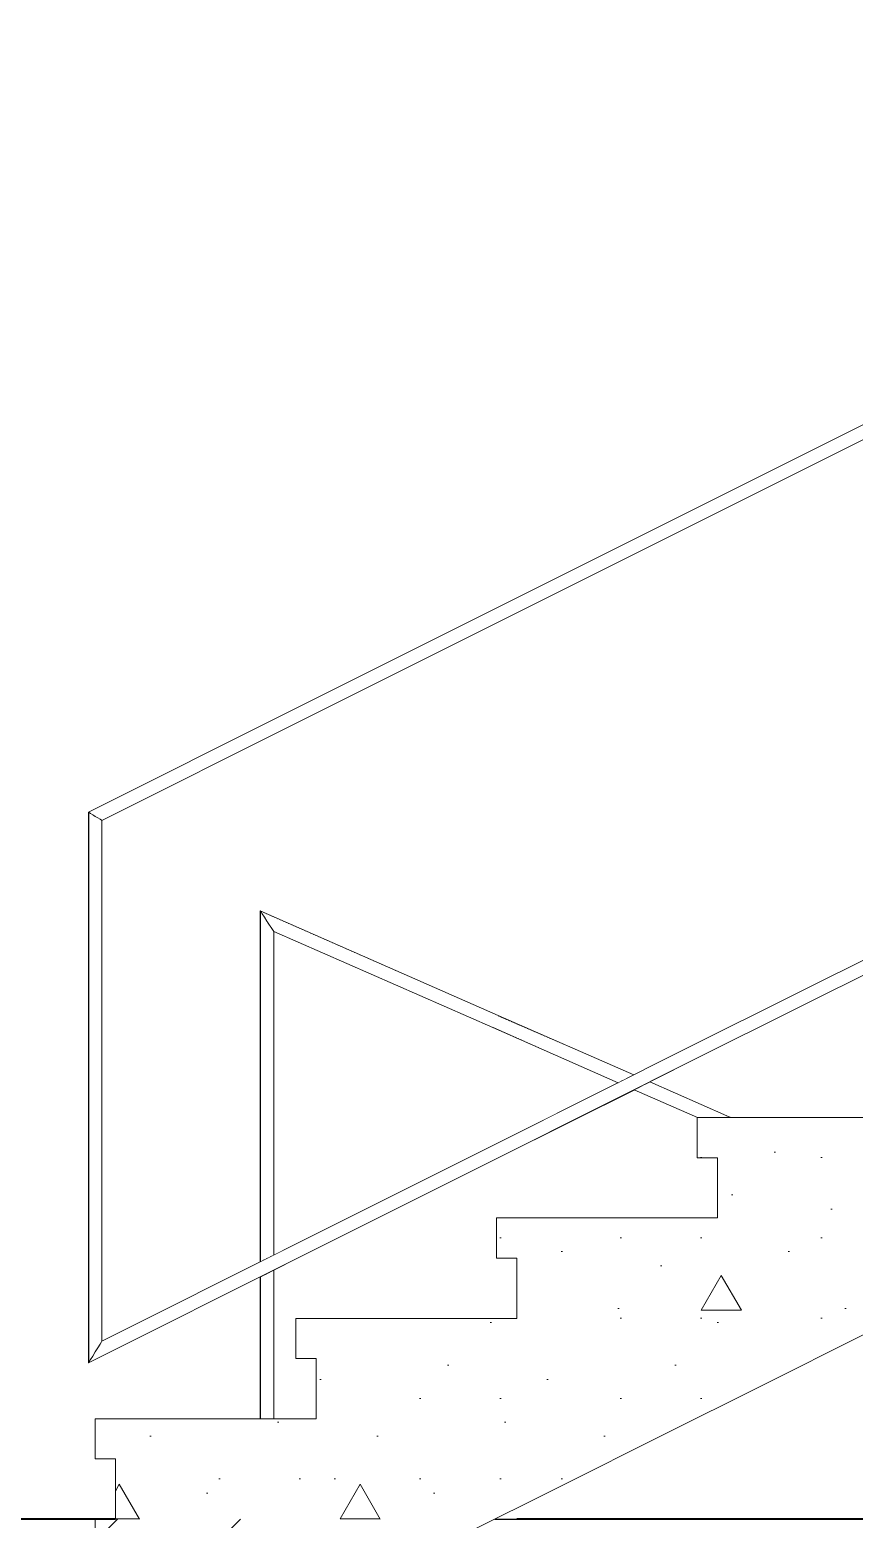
# Model space of a CAD drawing. Header units: feet. Extents: x -10410 to 374725, y -46422 to 88923.
# Drawn here: x 119416 to 120649, y 0 to 2225 of the extents above; entities that cross this region are included whole.
import ezdxf

# ---------------------------------------------------------------- set-up
doc = ezdxf.new("R2010")
doc.units = ezdxf.units.FT
doc.header["$MEASUREMENT"] = 0
doc.set_wipeout_variables(frame=1)
doc.linetypes.add('Wipeout_Contour', pattern=[1000, 0, -1000])
doc.layers.add('Конструктив - Лестницы', color=7, linetype='Continuous')
doc.layers.add('Конструктив - Стены Несущие', color=7, linetype='Continuous')
for name, color, linetype, lineweight in [('Конструктив - Лестницы_Ном._пера__1', 7, 'Continuous', 20), ('Конструктив - Перекрытия_Ном._пера__21', 7, 'Continuous', 40), ('Конструктив - Стены Несущие_Ном._пера__120', 7, 'Continuous', 5)]:
    doc.layers.add(name, color=color, linetype=linetype, lineweight=lineweight)
doc.layers.add('Конструктив - Стены Несущие_Ном._пера__87', color=7, linetype='Continuous', lineweight=25, true_color=0x6a6a6a)
pattern_1 = [(0, (0, 0), (0, 623.5383), [60, -300]), (0, (180, 311.8), (0, 623.5383), [60, -300]), (60, (0, 0), (-540, 311.769), [60, -300]), (60, (360, 0), (-540, 311.769), [60, -300]), (120, (60, 0), (540, 311.769), [60, -300]), (120, (420, 0), (540, 311.769), [60, -300]), (0, (0, 60), (0, 120), [0, -120, 0, -180]), (45, (60, 60), (-84.85282, 84.85282), [0, -90, 0, -150.00001])]

msp = doc.modelspace()

# ---------------------------------------------------------------- wipeouts: each hides what was drawn before it
at = {"color": 254, "linetype": 'Wipeout_Contour', "lineweight": 0, "ltscale": 2147225.661885268}
msp.add_wipeout([(119514.44943, 2999.99996), (117724.40896, 3000.00003), (117724.40896, -0.00002), (118095.79556, -0.00002), (118095.79556, 2137.00003), (119069.79552, 2137.00003), (119069.79552, -0.00002), (119544.44942, 0.00005), (119544.44942, 90.00002), (119514.4495, 90.00002), (119514.4495, 149.99999), (119761.11647, 149.99999), (119761.11647, 362.15313), (119504.44946, 233.81966), (119504.44946, 1056.18026), (121842.08876, 2225.00005), (119692.0888, 3299.99999), (119514.44943, 3299.99999)], dxfattribs=at).dxf.layer = 'Конструктив - Стены Несущие'

# ---------------------------------------------------------------- next in the draw order: hatches: boundary and pattern name
at = {"layer": 'Конструктив - Стены Несущие_Ном._пера__120', "linetype": 'Continuous'}
h = msp.add_hatch(dxfattribs=at)
h.set_pattern_fill('ЖЕЛЕЗОБЕТОН', color=256, style=0, pattern_type=2)
h.set_pattern_definition([(45, (114617.78, -150), (-183.848, 183.848), []), (45, (114525.86, -58.08), (-183.848, 183.848), [195, -65, 0, -65])])
h.paths.add_polyline_path([(109464.44947, 0), (109464.44947, -300), (119771.11651, -300), (119771.11651, 0)])

# ---------------------------------------------------------------- next in the draw order: linework, layer by layer
at = {"layer": 'Конструктив - Лестницы_Ном._пера__1', "linetype": 'Continuous'}
for p, q in [((119514.44947, 150), (119514.44947, 90)), ((119544.44947, 90), (119514.44947, 90)), ((119544.44947, 90), (119544.44947, 0))]:
    msp.add_line(p, q, dxfattribs=at)
at = {"layer": 'Конструктив - Лестницы_Ном._пера__1', "linetype": 'Continuous', "flags": 128}
msp.add_lwpolyline([(119514.44947, 0), (119514.44947, -1), (119514.44947, -298.61)], dxfattribs=at)
at = {"layer": 'Конструктив - Перекрытия_Ном._пера__21', "linetype": 'Continuous'}
for p, q in [((119514.44947, 0), (115464.74007, 0)), ((119544.44947, 0), (119514.44947, 0))]:
    msp.add_line(p, q, dxfattribs=at)

# ---------------------------------------------------------------- next in the draw order: wipeouts: each hides what was drawn before it
at = {"color": 254, "linetype": 'Wipeout_Contour', "lineweight": 0, "ltscale": 1456104.774250303}
msp.add_wipeout([(119524.44948, 266.18035), (119761.11647, 384.51385), (119761.11647, 908.78046), (120319.42647, 663.66881), (122509.97733, 1758.94428), (122554.48082, 1781.19191), (122554.87331, 1824.9726), (122554.48032, 1868.86522), (122554.0069, 1869.10264), (122509.97733, 1891.05573), (121864.44948, 2213.81965), (119524.44948, 1043.81965)], dxfattribs=at).dxf.layer = 'Конструктив - Стены Несущие'

# ---------------------------------------------------------------- next in the draw order: wipeouts: each hides what was drawn before it
at = {"color": 254, "linetype": 'Wipeout_Contour', "lineweight": 0, "ltscale": 1921862.305849538}
msp.add_wipeout([(119781.11642, 149.99999), (119844.44946, 149.99999), (119844.44938, 239.99996), (119814.44947, 240.00003), (119814.44947, 300.00001), (120144.44949, 300.00001), (120144.44949, 389.99998), (120114.4495, 389.99998), (120114.4495, 450.00003), (120444.44945, 450.00003), (120444.44945, 540), (120414.44946, 540), (120414.44946, 599.99997), (120414.69713, 599.99997), (120319.97813, 641.58396), (119781.11642, 372.1531)], dxfattribs=at).dxf.layer = 'Конструктив - Стены Несущие'

# ---------------------------------------------------------------- next in the draw order: wipeouts: each hides what was drawn before it
at = {"color": 254, "linetype": 'Wipeout_Contour', "lineweight": 0, "ltscale": 4014274.728602685}
msp.add_wipeout([(122518.92157, 1741.05571), (120343.23901, 653.21447), (120464.44947, 599.99997), (120744.44949, 599.99997), (120744.44949, 690.00001), (120714.44942, 690.00001), (120714.44942, 749.99999), (121044.44945, 749.99999), (121044.44945, 839.99996), (121014.44946, 839.99996), (121014.44946, 900.00001), (121344.44948, 900.00001), (121344.44948, 990.00005), (121314.44942, 990.00005), (121314.44942, 1050.00002), (121644.44944, 1050.00002), (121644.44944, 1139.99999), (121614.44946, 1139.99999), (121614.44946, 1199.99997), (121944.44948, 1199.99997), (121944.44941, 1290.00001), (121914.44949, 1290.00001), (121914.44949, 1349.99999), (122244.44951, 1349.99999), (122244.44944, 1439.99995), (122214.44945, 1440.00003), (122214.44945, 1500), (122544.44947, 1500), (122544.44947, 1589.99997), (122514.44949, 1589.99997), (122514.44949, 1649.99995), (122564.44942, 1649.99995), (122564.44942, 1763.82335)], dxfattribs=at).dxf.layer = 'Конструктив - Стены Несущие'
at = {"color": 254, "linetype": 'Wipeout_Contour', "lineweight": 0, "ltscale": 359864.533198}
msp.add_wipeout([(120296.16544, 652.03837), (119781.11642, 878.15748), (119781.11642, 394.51382)], dxfattribs=at).dxf.layer = 'Конструктив - Стены Несущие'

# ---------------------------------------------------------------- next in the draw order: wipeouts: each hides what was drawn before it
at = {"color": 254, "linetype": 'Wipeout_Contour', "lineweight": 0, "ltscale": 362786.000191}
msp.add_wipeout([(120892.30588, 390.31825), (120111.66947, 0.00005), (121781.36388, 0.00005)], dxfattribs=at).dxf.layer = 'Конструктив - Стены Несущие'

# ---------------------------------------------------------------- next in the draw order: linework, layer by layer
at = {"layer": 'Конструктив - Перекрытия_Ном._пера__21', "linetype": 'Continuous'}
msp.add_line((123764.44954, 0), (120144.44947, 0), dxfattribs=at)
at = {"layer": 'Конструктив - Стены Несущие_Ном._пера__87', "linetype": 'Continuous'}
msp.add_line((120111.6677, 0), (121781.38005, 0), dxfattribs=at)

# ---------------------------------------------------------------- next in the draw order: wipeouts: each hides what was drawn before it
at = {"color": 254, "linetype": 'Wipeout_Contour', "lineweight": 0, "ltscale": 484072.372403}
msp.add_wipeout([(119504.44947, 233.81964), (122518.9216, 1741.05571), (122518.58116, 1741.73659), (119505.21067, 235.05132)], dxfattribs=at).dxf.layer = 'Конструктив - Лестницы'

# ---------------------------------------------------------------- next in the draw order: wipeouts: each hides what was drawn before it
at = {"color": 254, "linetype": 'Wipeout_Contour', "lineweight": 0, "ltscale": 484074.038023}
msp.add_wipeout([(119505.21067, 235.05132), (122518.58118, 1741.73653), (122517.61177, 1743.67543), (119507.3784, 238.55877)], dxfattribs=at).dxf.layer = 'Конструктив - Лестницы'

# ---------------------------------------------------------------- next in the draw order: wipeouts: each hides what was drawn before it
at = {"color": 254, "linetype": 'Wipeout_Contour', "lineweight": 0, "ltscale": 484077.116161}
msp.add_wipeout([(119507.3784, 238.55878), (122517.61174, 1743.67546), (122516.16092, 1746.57719), (119510.62261, 243.80801)], dxfattribs=at).dxf.layer = 'Конструктив - Лестницы'

# ---------------------------------------------------------------- next in the draw order: wipeouts: each hides what was drawn before it
at = {"color": 254, "linetype": 'Wipeout_Contour', "lineweight": 0, "ltscale": 484081.138687}
msp.add_wipeout([(119510.62263, 243.80805), (122516.16088, 1746.57722), (122514.44947, 1750.00004), (119514.44947, 249.99999)], dxfattribs=at).dxf.layer = 'Конструктив - Лестницы'

# ---------------------------------------------------------------- next in the draw order: wipeouts: each hides what was drawn before it
at = {"color": 254, "linetype": 'Wipeout_Contour', "lineweight": 0, "ltscale": 484085.49353}
msp.add_wipeout([(119514.44947, 250), (122514.44947, 1750), (122512.73804, 1753.42281), (119518.27631, 256.19197)], dxfattribs=at).dxf.layer = 'Конструктив - Лестницы'

# ---------------------------------------------------------------- next in the draw order: linework, layer by layer
at = {"layer": 'Конструктив - Лестницы_Ном._пера__1', "linetype": 'Continuous'}
for q in [(119814.44947, 240), (119844.44947, 150)]:
    msp.add_line((119844.44947, 240), q, dxfattribs=at)

# ---------------------------------------------------------------- next in the draw order: wipeouts: each hides what was drawn before it
at = {"color": 254, "linetype": 'Wipeout_Contour', "lineweight": 0, "ltscale": 484089.517753}
msp.add_wipeout([(119521.52056, 261.44124), (119518.2763, 256.19193), (122512.73805, 1753.42285), (122511.2872, 1756.32456)], dxfattribs=at).dxf.layer = 'Конструктив - Лестницы'

# ---------------------------------------------------------------- next in the draw order: wipeouts: each hides what was drawn before it
at = {"color": 254, "linetype": 'Wipeout_Contour', "lineweight": 0, "ltscale": 484092.598305}
msp.add_wipeout([(119523.6883, 264.9487), (119521.52053, 261.44124), (122511.28719, 1756.32457), (122510.31776, 1758.26343)], dxfattribs=at).dxf.layer = 'Конструктив - Лестницы'

# ---------------------------------------------------------------- next in the draw order: wipeouts: each hides what was drawn before it
at = {"color": 254, "linetype": 'Wipeout_Contour', "lineweight": 0, "ltscale": 484094.265763}
msp.add_wipeout([(119523.68826, 264.94868), (122510.31775, 1758.26343), (122509.97734, 1758.94426), (119524.44946, 266.18034)], dxfattribs=at).dxf.layer = 'Конструктив - Лестницы'

# ---------------------------------------------------------------- next in the draw order: hatches: boundary and pattern name
at = {"layer": 'Конструктив - Лестницы_Ном._пера__1', "linetype": 'Continuous'}
h = msp.add_hatch(dxfattribs=at)
h.set_pattern_fill('БЕТОН_02', color=256, style=0, pattern_type=2)
h.set_pattern_definition(pattern_1)
h.paths.add_polyline_path([(120444.44947, 390), (120444.44947, 450), (120114.44947, 450), (120114.44947, 390)])
h = msp.add_hatch(dxfattribs=at)
h.set_pattern_fill('БЕТОН_02', color=256, style=0, pattern_type=2)
h.set_pattern_definition(pattern_1)
h.paths.add_polyline_path([(120144.44947, 240), (120144.44947, 300), (119814.44947, 300), (119814.44947, 240)])

# ---------------------------------------------------------------- next in the draw order: linework, layer by layer
for p, q in [((120409.97733, 708.94427), (120709.97733, 858.94427)), ((120418.9216, 691.05573), (120718.9216, 841.05573)), ((119809.97733, 408.94427), (120109.97733, 558.94427)), ((119818.9216, 391.05573), (120118.9216, 541.05573)), ((120444.44947, 540), (120414.44947, 540)), ((120444.44947, 540), (120444.44947, 450)), ((120114.44947, 450), (120114.44947, 390)), ((120444.44947, 450), (120114.44947, 450)), ((120144.44947, 390), (120114.44947, 390)), ((120144.44947, 390), (120144.44947, 300)), ((119814.44947, 300), (119814.44947, 240)), ((120144.44947, 300), (119814.44947, 300))]:
    msp.add_line(p, q, dxfattribs=at)

# ---------------------------------------------------------------- next in the draw order: wipeouts: each hides what was drawn before it
at = {"color": 254, "linetype": 'Wipeout_Contour', "lineweight": 0, "ltscale": 484092.715402}
msp.add_wipeout([(119504.44947, 1056.18035), (119505.21064, 1055.70991), (122510.31775, 2558.26342), (122509.97734, 2558.94428)], dxfattribs=at).dxf.layer = 'Конструктив - Лестницы'
at = {"color": 254, "linetype": 'Wipeout_Contour', "lineweight": 0, "ltscale": 479124.858474}
msp.add_wipeout([(119778.18752, 393.04936), (119780.35527, 394.13324), (119780.35527, 879.323), (119778.18752, 882.64209)], dxfattribs=at).dxf.layer = 'Конструктив - Лестницы'
at = {"color": 254, "linetype": 'Wipeout_Contour', "lineweight": 0, "ltscale": 481489.272163}
msp.add_wipeout([(120320.86347, 642.02666), (120416.59063, 600), (120421.98314, 600), (120323.38464, 643.28724)], dxfattribs=at).dxf.layer = 'Конструктив - Лестницы'
at = {"color": 254, "linetype": 'Wipeout_Contour', "lineweight": 0, "ltscale": 479118.423955}
msp.add_wipeout([(119778.18753, 150), (119780.35526, 150), (119780.35526, 371.77253), (119778.18753, 370.68868)], dxfattribs=at).dxf.layer = 'Конструктив - Лестницы'

# ---------------------------------------------------------------- next in the draw order: wipeouts: each hides what was drawn before it
at = {"color": 254, "linetype": 'Wipeout_Contour', "lineweight": 0, "ltscale": 484096.88288}
msp.add_wipeout([(119505.21067, 1055.70991), (119507.37839, 1054.37016), (122511.28719, 2556.32454), (122510.31775, 2558.26345)], dxfattribs=at).dxf.layer = 'Конструктив - Лестницы'
at = {"color": 254, "linetype": 'Wipeout_Contour', "lineweight": 0, "ltscale": 479114.086966}
msp.add_wipeout([(119774.94331, 391.42726), (119778.18752, 393.04936), (119778.18752, 882.64209), (119774.94331, 887.60955)], dxfattribs=at).dxf.layer = 'Конструктив - Лестницы'
at = {"color": 254, "linetype": 'Wipeout_Contour', "lineweight": 0, "ltscale": 481509.057865}
msp.add_wipeout([(120327.15782, 645.17383), (120323.38464, 643.28724), (120421.98314, 600), (120430.05359, 600)], dxfattribs=at).dxf.layer = 'Конструктив - Лестницы'
at = {"color": 254, "linetype": 'Wipeout_Contour', "lineweight": 0, "ltscale": 479107.591674}
msp.add_wipeout([(119774.94329, 150), (119778.18753, 150), (119778.18753, 370.68869), (119774.94329, 369.06658)], dxfattribs=at).dxf.layer = 'Конструктив - Лестницы'

# ---------------------------------------------------------------- next in the draw order: wipeouts: each hides what was drawn before it
at = {"color": 254, "linetype": 'Wipeout_Contour', "lineweight": 0, "ltscale": 484104.583685}
msp.add_wipeout([(119507.3784, 1054.37015), (119510.6226, 1052.36511), (122512.73805, 2553.42284), (122511.28716, 2556.32458)], dxfattribs=at).dxf.layer = 'Конструктив - Лестницы'
at = {"color": 254, "linetype": 'Wipeout_Contour', "lineweight": 0, "ltscale": 479100.013841}
msp.add_wipeout([(119771.11649, 893.46896), (119771.11649, 389.51385), (119774.94331, 391.42726), (119774.94331, 887.60952)], dxfattribs=at).dxf.layer = 'Конструктив - Лестницы'
at = {"color": 254, "linetype": 'Wipeout_Contour', "lineweight": 0, "ltscale": 481534.898379}
msp.add_wipeout([(120327.15782, 645.17383), (120430.05358, 600), (120439.57322, 600), (120331.60858, 647.39921)], dxfattribs=at).dxf.layer = 'Конструктив - Лестницы'
at = {"color": 254, "linetype": 'Wipeout_Contour', "lineweight": 0, "ltscale": 479093.438712}
msp.add_wipeout([(119774.94329, 369.06658), (119771.11647, 367.15315), (119771.11647, 150), (119774.94329, 150)], dxfattribs=at).dxf.layer = 'Конструктив - Лестницы'

# ---------------------------------------------------------------- next in the draw order: wipeouts: each hides what was drawn before it
at = {"color": 254, "linetype": 'Wipeout_Contour', "lineweight": 0, "ltscale": 484114.64578}
msp.add_wipeout([(122512.73809, 2553.42285), (119510.62263, 1052.36512), (119514.44943, 1049.99997), (122514.44947, 2550.00001)], dxfattribs=at).dxf.layer = 'Конструктив - Лестницы'
at = {"color": 254, "linetype": 'Wipeout_Contour', "lineweight": 0, "ltscale": 479084.781784}
msp.add_wipeout([(119767.28966, 387.60044), (119771.11649, 389.51384), (119771.11649, 893.46894), (119767.28966, 899.32843)], dxfattribs=at).dxf.layer = 'Конструктив - Лестницы'
at = {"color": 254, "linetype": 'Wipeout_Contour', "lineweight": 0, "ltscale": 481562.860902}
msp.add_wipeout([(120331.60858, 647.39921), (120439.57322, 600), (120449.09292, 600), (120336.05936, 649.62458)], dxfattribs=at).dxf.layer = 'Конструктив - Лестницы'
at = {"color": 254, "linetype": 'Wipeout_Contour', "lineweight": 0, "ltscale": 479078.119716}
msp.add_wipeout([(119771.11648, 367.15317), (119767.28963, 365.23973), (119767.28963, 150), (119771.11648, 150)], dxfattribs=at).dxf.layer = 'Конструктив - Лестницы'

# ---------------------------------------------------------------- next in the draw order: wipeouts: each hides what was drawn before it
at = {"color": 254, "linetype": 'Wipeout_Contour', "lineweight": 0, "ltscale": 484125.537256}
msp.add_wipeout([(122514.4495, 2549.99998), (119514.44947, 1049.99998), (119518.2763, 1047.63489), (122516.16088, 2546.57714)], dxfattribs=at).dxf.layer = 'Конструктив - Лестницы'
at = {"color": 254, "linetype": 'Wipeout_Contour', "lineweight": 0, "ltscale": 479070.709584}
msp.add_wipeout([(119764.04537, 385.9783), (119767.28966, 387.60043), (119767.28966, 899.32843), (119764.04537, 904.29584)], dxfattribs=at).dxf.layer = 'Конструктив - Лестницы'
at = {"color": 254, "linetype": 'Wipeout_Contour', "lineweight": 0, "ltscale": 479130.688062}
msp.add_wipeout([(119780.35527, 394.13324), (119781.11643, 394.51383), (119781.11643, 878.15751), (119780.35527, 879.323)], dxfattribs=at).dxf.layer = 'Конструктив - Лестницы'
at = {"color": 254, "linetype": 'Wipeout_Contour', "lineweight": 0, "ltscale": 481588.689261}
msp.add_wipeout([(120339.83254, 651.51121), (120336.05936, 649.62458), (120449.09292, 600), (120457.16339, 600)], dxfattribs=at).dxf.layer = 'Конструктив - Лестницы'
at = {"color": 254, "linetype": 'Wipeout_Contour', "lineweight": 0, "ltscale": 479063.966805}
msp.add_wipeout([(119764.04539, 150), (119767.28963, 150), (119767.28963, 365.23972), (119764.04539, 363.6176)], dxfattribs=at).dxf.layer = 'Конструктив - Лестницы'
at = {"color": 254, "linetype": 'Wipeout_Contour', "lineweight": 0, "ltscale": 479124.286345}
msp.add_wipeout([(119780.35526, 150), (119781.11646, 150), (119781.11646, 372.15313), (119780.35526, 371.77254)], dxfattribs=at).dxf.layer = 'Конструктив - Лестницы'

# ---------------------------------------------------------------- next in the draw order: linework, layer by layer
at = {"layer": 'Конструктив - Лестницы_Ном._пера__1', "linetype": 'Continuous'}
msp.add_line((119781.11647, 150), (119781.11647, 372.15316), dxfattribs=at)

# ---------------------------------------------------------------- next in the draw order: wipeouts: each hides what was drawn before it
at = {"color": 254, "linetype": 'Wipeout_Contour', "lineweight": 0, "ltscale": 484135.599927}
msp.add_wipeout([(122516.16085, 2546.5772), (119518.2763, 1047.63485), (119521.52052, 1045.62985), (122517.61174, 2543.67546)], dxfattribs=at).dxf.layer = 'Конструктив - Лестницы'
at = {"color": 254, "linetype": 'Wipeout_Contour', "lineweight": 0, "ltscale": 478029.110298}
msp.add_wipeout([(119504.44947, 1056.18034), (119504.44947, 233.81966), (119505.21067, 235.05132), (119505.21067, 1055.70989)], dxfattribs=at).dxf.layer = 'Конструктив - Лестницы'
at = {"color": 254, "linetype": 'Wipeout_Contour', "lineweight": 0, "ltscale": 479059.939536}
msp.add_wipeout([(119761.87765, 384.89443), (119764.04537, 385.9783), (119764.04537, 904.29584), (119761.87765, 907.61495)], dxfattribs=at).dxf.layer = 'Конструктив - Лестницы'
at = {"color": 254, "linetype": 'Wipeout_Contour', "lineweight": 0, "ltscale": 479788.538969}
msp.add_wipeout([(119780.35526, 879.32297), (120109.06956, 735.00952), (120109.94097, 736.99439), (119778.18753, 882.64209)], dxfattribs=at).dxf.layer = 'Конструктив - Лестницы'
at = {"color": 254, "linetype": 'Wipeout_Contour', "lineweight": 0, "ltscale": 602062.34814}
msp.add_wipeout([(120342.35373, 652.77179), (120339.83254, 651.5112), (120457.16338, 600), (120457.31675, 600), (120458.16335, 601.92841)], dxfattribs=at).dxf.layer = 'Конструктив - Лестницы'
at = {"color": 254, "linetype": 'Wipeout_Contour', "lineweight": 0, "ltscale": 479053.13468}
msp.add_wipeout([(119761.87766, 150), (119764.04539, 150), (119764.04539, 363.6176), (119761.87766, 362.53375)], dxfattribs=at).dxf.layer = 'Конструктив - Лестницы'

# ---------------------------------------------------------------- next in the draw order: wipeouts: each hides what was drawn before it
at = {"color": 254, "linetype": 'Wipeout_Contour', "lineweight": 0, "ltscale": 484143.301951}
msp.add_wipeout([(122517.61175, 2543.67542), (119521.52053, 1045.62984), (119523.68827, 1044.29013), (122518.58118, 2541.73657)], dxfattribs=at).dxf.layer = 'Конструктив - Лестницы'
at = {"color": 254, "linetype": 'Wipeout_Contour', "lineweight": 0, "ltscale": 478034.961434}
msp.add_wipeout([(119505.21067, 1055.70989), (119505.21067, 235.05132), (119507.3784, 238.55877), (119507.3784, 1054.37016)], dxfattribs=at).dxf.layer = 'Конструктив - Лестницы'
at = {"color": 254, "linetype": 'Wipeout_Contour', "lineweight": 0, "ltscale": 479054.111071}
msp.add_wipeout([(119761.11646, 384.51383), (119761.87765, 384.89443), (119761.87765, 907.61495), (119761.11646, 908.78047)], dxfattribs=at).dxf.layer = 'Конструктив - Лестницы'
at = {"color": 254, "linetype": 'Wipeout_Contour', "lineweight": 0, "ltscale": 479785.392325}
msp.add_wipeout([(119778.18753, 882.64209), (120109.94097, 736.99439), (120111.24512, 739.96495), (119774.9433, 887.6095)], dxfattribs=at).dxf.layer = 'Конструктив - Лестницы'
at = {"color": 254, "linetype": 'Wipeout_Contour', "lineweight": 0, "ltscale": 481608.775029}
msp.add_wipeout([(120342.35373, 652.77179), (120458.16336, 601.92841), (120458.46937, 602.62542), (120343.23905, 653.21444)], dxfattribs=at).dxf.layer = 'Конструктив - Лестницы'
at = {"color": 254, "linetype": 'Wipeout_Contour', "lineweight": 0, "ltscale": 479047.272417}
msp.add_wipeout([(119761.11647, 150), (119761.87766, 150), (119761.87766, 362.53375), (119761.11647, 362.15315)], dxfattribs=at).dxf.layer = 'Конструктив - Лестницы'

# ---------------------------------------------------------------- next in the draw order: hatches: boundary and pattern name
at = {"layer": 'Конструктив - Лестницы_Ном._пера__1', "linetype": 'Continuous'}
h = msp.add_hatch(dxfattribs=at)
h.set_pattern_fill('БЕТОН_02', color=256, style=0, pattern_type=2)
h.set_pattern_definition(pattern_1)
h.paths.add_polyline_path([(119844.44947, 90), (119844.44947, 150), (119514.44947, 150), (119514.44947, 90)])

# ---------------------------------------------------------------- next in the draw order: linework, layer by layer
for p, q in [((119761.11647, 150), (119761.11647, 362.15316)), ((119844.44947, 150), (119514.44947, 150))]:
    msp.add_line(p, q, dxfattribs=at)

# ---------------------------------------------------------------- next in the draw order: wipeouts: each hides what was drawn before it
at = {"color": 254, "linetype": 'Wipeout_Contour', "lineweight": 0, "ltscale": 484147.470433}
msp.add_wipeout([(122518.58119, 2541.73659), (119523.68826, 1044.29011), (119524.44947, 1043.81968), (122518.9216, 2541.05573)], dxfattribs=at).dxf.layer = 'Конструктив - Лестницы'
at = {"color": 254, "linetype": 'Wipeout_Contour', "lineweight": 0, "ltscale": 478045.773187}
msp.add_wipeout([(119507.3784, 1054.37016), (119507.3784, 238.55877), (119510.62263, 243.80805), (119510.62263, 1052.36511)], dxfattribs=at).dxf.layer = 'Конструктив - Лестницы'
at = {"color": 254, "linetype": 'Wipeout_Contour', "lineweight": 0, "ltscale": 479781.28313}
msp.add_wipeout([(119771.11647, 893.46897), (119774.9433, 887.60951), (120111.24512, 739.96495), (120112.78347, 743.46896)], dxfattribs=at).dxf.layer = 'Конструктив - Лестницы'
at = {"color": 254, "linetype": 'Wipeout_Contour', "lineweight": 0, "ltscale": 481478.552776}
msp.add_wipeout([(120320.86347, 642.02666), (120319.97813, 641.58397), (120414.69708, 600), (120416.59063, 600)], dxfattribs=at).dxf.layer = 'Конструктив - Лестницы'
at = {"color": 254, "linetype": 'Wipeout_Contour', "lineweight": 0, "ltscale": 361382.864373}
msp.add_wipeout([(120458.16338, 601.92842), (120457.31676, 600), (120462.55589, 600)], dxfattribs=at).dxf.layer = 'Конструктив - Лестницы'

# ---------------------------------------------------------------- next in the draw order: linework, layer by layer
at = {"layer": 'Конструктив - Лестницы_Ном._пера__1', "linetype": 'Continuous'}
for p, q in [((120709.97733, 1658.94427), (120409.97733, 1508.94427)), ((120718.9216, 1641.05573), (120418.9216, 1491.05573)), ((120409.97733, 1508.94427), (120109.97733, 1358.94427)), ((120418.9216, 1491.05573), (120118.9216, 1341.05573)), ((120109.97733, 1358.94427), (119809.97733, 1208.94427)), ((120118.9216, 1341.05573), (119818.9216, 1191.05573)), ((120319.97814, 641.584), (120414.69706, 600)), ((120414.44947, 600), (120414.44947, 540))]:
    msp.add_line(p, q, dxfattribs=at)

# ---------------------------------------------------------------- next in the draw order: wipeouts: each hides what was drawn before it
at = {"color": 254, "linetype": 'Wipeout_Contour', "lineweight": 0, "ltscale": 478059.89995}
msp.add_wipeout([(119510.62263, 1052.36511), (119510.62263, 243.80805), (119514.44947, 250), (119514.44947, 1050)], dxfattribs=at).dxf.layer = 'Конструктив - Лестницы'
at = {"color": 254, "linetype": 'Wipeout_Contour', "lineweight": 0, "ltscale": 479776.837211}
msp.add_wipeout([(120114.32182, 746.97298), (119767.28963, 899.32843), (119771.11647, 893.46896), (120112.78347, 743.46897)], dxfattribs=at).dxf.layer = 'Конструктив - Лестницы'
at = {"color": 254, "linetype": 'Wipeout_Contour', "lineweight": 0, "ltscale": 481849.889048}
msp.add_wipeout([(120458.46937, 602.6254), (120458.16338, 601.92842), (120462.55589, 600), (120464.44945, 600)], dxfattribs=at).dxf.layer = 'Конструктив - Лестницы'

# ---------------------------------------------------------------- next in the draw order: hatches: boundary and pattern name
at = {"layer": 'Конструктив - Лестницы_Ном._пера__1', "linetype": 'Continuous'}
h = msp.add_hatch(dxfattribs=at)
h.set_pattern_fill('БЕТОН_02', color=256, style=0, pattern_type=2)
h.set_pattern_definition(pattern_1)
h.paths.add_polyline_path([(120744.44947, 540), (120744.44947, 600), (120414.44947, 600), (120414.44947, 540)])

# ---------------------------------------------------------------- next in the draw order: linework, layer by layer
for p, q in [((120343.23902, 653.21444), (120458.46937, 602.62541)), ((120458.46937, 602.62541), (120464.44947, 600)), ((120744.44947, 600), (120414.44947, 600)), ((119504.44947, 233.81966), (119505.21067, 235.05132)), ((119505.21067, 235.05132), (119507.3784, 238.55877))]:
    msp.add_line(p, q, dxfattribs=at)

# ---------------------------------------------------------------- next in the draw order: wipeouts: each hides what was drawn before it
at = {"color": 254, "linetype": 'Wipeout_Contour', "lineweight": 0, "ltscale": 478075.191324}
msp.add_wipeout([(119514.44947, 1050), (119514.44947, 250), (119518.2763, 256.19195), (119518.2763, 1047.63489)], dxfattribs=at).dxf.layer = 'Конструктив - Лестницы'
at = {"color": 254, "linetype": 'Wipeout_Contour', "lineweight": 0, "ltscale": 479772.731387}
msp.add_wipeout([(119767.28963, 899.32843), (120114.32182, 746.97298), (120115.62597, 749.94355), (119764.0454, 904.29584)], dxfattribs=at).dxf.layer = 'Конструктив - Лестницы'

# ---------------------------------------------------------------- next in the draw order: linework, layer by layer
at = {"layer": 'Конструктив - Лестницы_Ном._пера__1', "linetype": 'Continuous'}
for p, q in [((119504.44947, 1056.18034), (119505.21067, 1055.70989)), ((119504.44947, 1056.18034), (119504.44947, 233.81966)), ((119507.3784, 238.55877), (119510.62263, 243.80805))]:
    msp.add_line(p, q, dxfattribs=at)

# ---------------------------------------------------------------- next in the draw order: wipeouts: each hides what was drawn before it
at = {"color": 254, "linetype": 'Wipeout_Contour', "lineweight": 0, "ltscale": 478089.319336}
msp.add_wipeout([(119518.2763, 1047.63489), (119518.2763, 256.19195), (119521.52053, 261.44123), (119521.52053, 1045.62984)], dxfattribs=at).dxf.layer = 'Конструктив - Лестницы'
at = {"color": 254, "linetype": 'Wipeout_Contour', "lineweight": 0, "ltscale": 479769.590413}
msp.add_wipeout([(119764.0454, 904.29584), (120115.62597, 749.94355), (120116.49737, 751.92841), (119761.87767, 907.61496)], dxfattribs=at).dxf.layer = 'Конструктив - Лестницы'

# ---------------------------------------------------------------- next in the draw order: linework, layer by layer
at = {"layer": 'Конструктив - Лестницы_Ном._пера__1', "linetype": 'Continuous'}
for p, q in [((119505.21067, 1055.70989), (119507.3784, 1054.37016)), ((119510.62263, 243.80805), (119514.44947, 250))]:
    msp.add_line(p, q, dxfattribs=at)

# ---------------------------------------------------------------- next in the draw order: wipeouts: each hides what was drawn before it
at = {"color": 254, "linetype": 'Wipeout_Contour', "lineweight": 0, "ltscale": 478100.132852}
msp.add_wipeout([(119521.52053, 1045.62984), (119521.52053, 261.44123), (119523.68826, 264.94868), (119523.68826, 1044.29011)], dxfattribs=at).dxf.layer = 'Конструктив - Лестницы'
at = {"color": 254, "linetype": 'Wipeout_Contour', "lineweight": 0, "ltscale": 479767.892076}
msp.add_wipeout([(119761.87767, 907.61496), (120116.49737, 751.92841), (120116.80337, 752.62541), (119761.11647, 908.78048)], dxfattribs=at).dxf.layer = 'Конструктив - Лестницы'

# ---------------------------------------------------------------- next in the draw order: linework, layer by layer
at = {"layer": 'Конструктив - Лестницы_Ном._пера__1', "linetype": 'Continuous'}
for p, q in [((119809.97733, 1208.94427), (119504.44947, 1056.18034)), ((119507.3784, 1054.37016), (119510.62263, 1052.36511)), ((119761.87767, 907.61496), (119761.11647, 908.78048)), ((119761.11647, 384.51384), (119761.11647, 908.78048)), ((119764.0454, 904.29584), (119761.87767, 907.61496)), ((119767.28963, 899.32843), (119764.0454, 904.29584)), ((119771.11647, 893.46897), (119767.28963, 899.32843))]:
    msp.add_line(p, q, dxfattribs=at)

# ---------------------------------------------------------------- next in the draw order: wipeouts: each hides what was drawn before it
at = {"color": 254, "linetype": 'Wipeout_Contour', "lineweight": 0, "ltscale": 478105.985226}
msp.add_wipeout([(119523.68826, 1044.29011), (119523.68826, 264.94868), (119524.44947, 266.18034), (119524.44947, 1043.81966)], dxfattribs=at).dxf.layer = 'Конструктив - Лестницы'
at = {"color": 254, "linetype": 'Wipeout_Contour', "lineweight": 0, "ltscale": 479790.243617}
msp.add_wipeout([(119781.11647, 878.15745), (120108.76356, 734.31253), (120109.06956, 735.00952), (119780.35526, 879.32297)], dxfattribs=at).dxf.layer = 'Конструктив - Лестницы'

# ---------------------------------------------------------------- next in the draw order: linework, layer by layer
at = {"layer": 'Конструктив - Лестницы_Ном._пера__1', "linetype": 'Continuous'}
for p, q in [((119818.9216, 1191.05573), (119524.44947, 1043.81966)), ((119510.62263, 1052.36511), (119514.44947, 1050)), ((119514.44947, 1050), (119518.2763, 1047.63489)), ((119518.2763, 1047.63489), (119521.52053, 1045.62984)), ((119521.52053, 1045.62984), (119523.68826, 1044.29011)), ((119523.68826, 1044.29011), (119524.44947, 1043.81966)), ((119524.44947, 1043.81966), (119524.44947, 266.18034)), ((119774.9433, 887.6095), (119771.11647, 893.46897)), ((119778.18753, 882.64209), (119774.9433, 887.6095)), ((119780.35526, 879.32297), (119778.18753, 882.64209)), ((119781.11647, 878.15745), (119780.35526, 879.32297)), ((119781.11647, 394.51384), (119781.11647, 878.15745)), ((119524.44947, 266.18034), (119809.97733, 408.94427)), ((119504.44947, 233.81966), (119818.9216, 391.05573)), ((119514.44947, 250), (119518.2763, 256.19195)), ((119518.2763, 256.19195), (119521.52053, 261.44123)), ((119521.52053, 261.44123), (119523.68826, 264.94868)), ((119523.68826, 264.94868), (119524.44947, 266.18034))]:
    msp.add_line(p, q, dxfattribs=at)

# ---------------------------------------------------------------- next in the draw order: wipeouts: each hides what was drawn before it
at = {"color": 254, "linetype": 'Wipeout_Contour', "lineweight": 0, "ltscale": 480823.697703}
msp.add_wipeout([(120109.06955, 735.00951), (120297.05078, 652.48101), (120299.572, 653.74162), (120109.94097, 736.99439)], dxfattribs=at).dxf.layer = 'Конструктив - Лестницы'

# ---------------------------------------------------------------- next in the draw order: wipeouts: each hides what was drawn before it
at = {"color": 254, "linetype": 'Wipeout_Contour', "lineweight": 0, "ltscale": 480832.219084}
msp.add_wipeout([(120109.94097, 736.99439), (120299.572, 653.74162), (120303.34513, 655.62818), (120111.2451, 739.96493)], dxfattribs=at).dxf.layer = 'Конструктив - Лестницы'

# ---------------------------------------------------------------- next in the draw order: wipeouts: each hides what was drawn before it
at = {"color": 254, "linetype": 'Wipeout_Contour', "lineweight": 0, "ltscale": 480843.34969}
msp.add_wipeout([(120112.78346, 743.46896), (120111.2451, 739.96493), (120303.34512, 655.62818), (120307.79593, 657.85357)], dxfattribs=at).dxf.layer = 'Конструктив - Лестницы'

# ---------------------------------------------------------------- next in the draw order: wipeouts: each hides what was drawn before it
at = {"color": 254, "linetype": 'Wipeout_Contour', "lineweight": 0, "ltscale": 480855.395315}
msp.add_wipeout([(120112.78346, 743.46897), (120307.79593, 657.85357), (120312.24673, 660.07898), (120114.32182, 746.973)], dxfattribs=at).dxf.layer = 'Конструктив - Лестницы'

# ---------------------------------------------------------------- next in the draw order: wipeouts: each hides what was drawn before it
at = {"color": 254, "linetype": 'Wipeout_Contour', "lineweight": 0, "ltscale": 480866.522074}
msp.add_wipeout([(120114.32182, 746.973), (120312.24673, 660.07898), (120316.01991, 661.96557), (120115.62596, 749.94354)], dxfattribs=at).dxf.layer = 'Конструктив - Лестницы'

# ---------------------------------------------------------------- next in the draw order: wipeouts: each hides what was drawn before it
at = {"color": 254, "linetype": 'Wipeout_Contour', "lineweight": 0, "ltscale": 480875.035998}
msp.add_wipeout([(120115.62596, 749.94354), (120316.01991, 661.96557), (120318.54111, 663.22616), (120116.49737, 751.92845)], dxfattribs=at).dxf.layer = 'Конструктив - Лестницы'

# ---------------------------------------------------------------- next in the draw order: wipeouts: each hides what was drawn before it
at = {"color": 254, "linetype": 'Wipeout_Contour', "lineweight": 0, "ltscale": 480879.640746}
msp.add_wipeout([(120116.49737, 751.92845), (120318.54111, 663.22616), (120319.42642, 663.66882), (120116.80335, 752.62541)], dxfattribs=at).dxf.layer = 'Конструктив - Лестницы'

# ---------------------------------------------------------------- next in the draw order: linework, layer by layer
at = {"layer": 'Конструктив - Лестницы_Ном._пера__1', "linetype": 'Continuous'}
msp.add_line((119761.11647, 908.78048), (120116.80337, 752.62541), dxfattribs=at)

# ---------------------------------------------------------------- next in the draw order: wipeouts: each hides what was drawn before it
at = {"color": 254, "linetype": 'Wipeout_Contour', "lineweight": 0, "ltscale": 480819.08259}
msp.add_wipeout([(120108.76354, 734.31252), (120296.16546, 652.03835), (120297.05078, 652.48101), (120109.06955, 735.00951)], dxfattribs=at).dxf.layer = 'Конструктив - Лестницы'

# ---------------------------------------------------------------- next in the draw order: hatches: boundary and pattern name
at = {"layer": 'Конструктив - Лестницы_Ном._пера__1', "linetype": 'Continuous'}
h = msp.add_hatch(dxfattribs=at)
h.set_pattern_fill('БЕТОН_02', color=256, style=0, pattern_type=2)
h.set_pattern_definition(pattern_1)
h.paths.add_polyline_path([(119514.44947, -1), (119514.44947, -298.61), (119542.93221, -284.36863), (119544.44947, -283.61), (119829.27689, -141.19629), (119844.44947, -133.61), (120129.27689, 8.80371), (120144.44947, 16.39), (120429.27689, 158.80371), (120444.44947, 166.39), (120729.27689, 308.80371), (120744.44947, 316.39), (121029.27689, 458.80371), (121044.44947, 466.39), (121329.27689, 608.80371), (121344.44947, 616.39), (121629.27689, 758.80371), (121644.44947, 766.39), (121929.27689, 908.80371), (121944.44947, 916.39), (122229.27689, 1058.80371), (122244.44947, 1066.39), (122529.27689, 1208.80371), (122544.44947, 1216.39), (122874.09923, 1381.21963), (122891.65947, 1390), (122544.44947, 1390), (122544.44947, 1440), (122244.44947, 1440), (122244.44947, 1290), (121944.44947, 1290), (121944.44947, 1140), (121644.44947, 1140), (121644.44947, 990), (121344.44947, 990), (121344.44947, 840), (121044.44947, 840), (121044.44947, 690), (120744.44947, 690), (120744.44947, 540), (120444.44947, 540), (120444.44947, 390), (120144.44947, 390), (120144.44947, 240), (119844.44947, 240), (119844.44947, 90), (119544.44947, 90), (119544.44947, 0), (119514.44947, 0)])

# ---------------------------------------------------------------- next in the draw order: linework, layer by layer
for p, q in [((119781.11647, 878.15745), (120108.76356, 734.31253)), ((120108.76356, 734.31253), (120296.16549, 652.03835)), ((120116.80337, 752.62541), (120319.42637, 663.66879)), ((120109.97733, 558.94427), (120409.97733, 708.94427)), ((120118.9216, 541.05573), (120418.9216, 691.05573))]:
    msp.add_line(p, q, dxfattribs=at)
at = {"layer": 'Конструктив - Лестницы_Ном._пера__1', "linetype": 'Continuous', "flags": 128}
msp.add_lwpolyline([(122891.65947, 1390), (122874.09923, 1381.21963), (122544.44947, 1216.39), (122529.27689, 1208.80371), (122244.44947, 1066.39), (122229.27689, 1058.80371), (121944.44947, 916.39), (121929.27689, 908.80371), (121644.44947, 766.39), (121629.27689, 758.80371), (121344.44947, 616.39), (121329.27689, 608.80371), (121044.44947, 466.39), (121029.27689, 458.80371), (120744.44947, 316.39), (120729.27689, 308.80371), (120444.44947, 166.39), (120429.27689, 158.80371), (120144.44947, 16.39), (120129.27689, 8.80371), (119844.44947, -133.61)], dxfattribs=at)

doc.saveas('drawing.dxf')
